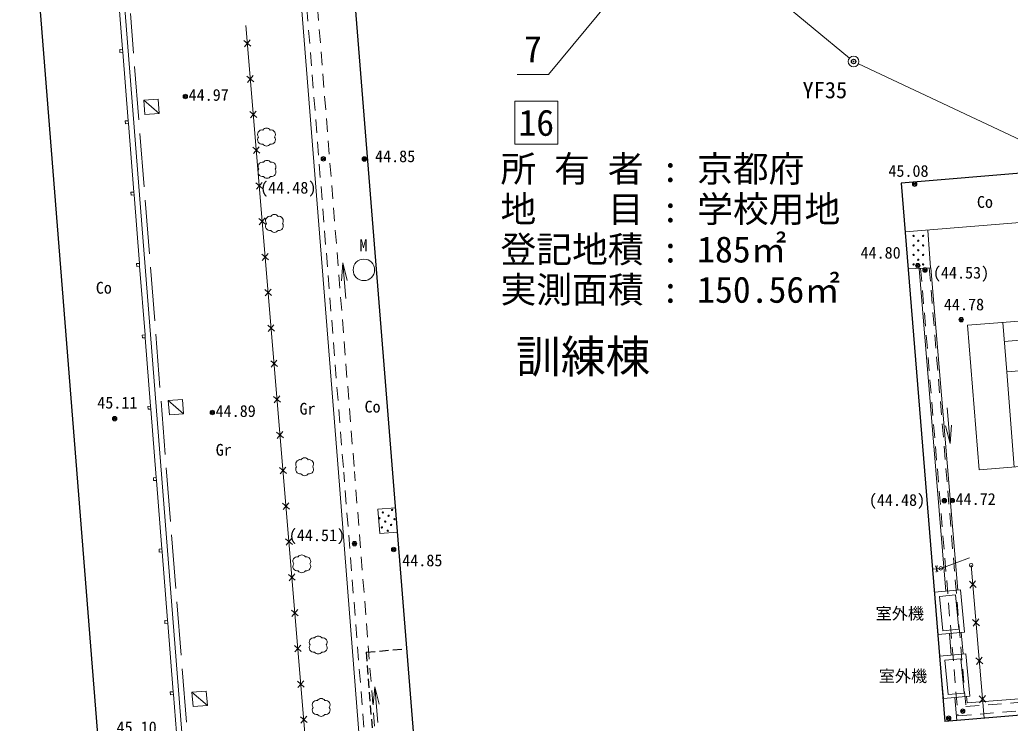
# Model space of a CAD drawing. Units: millimetres, scale not verified. Extents: x -29071210 to -28860960, y -117775216 to -117329466.
# Drawn here: x -28986217 to -28958542, y -117515922 to -117496275 of the extents above; entities that cross this region are included whole.
import ezdxf
from ezdxf.enums import TextEntityAlignment as Align

# ---------------------------------------------------------------- set-up
doc = ezdxf.new("R2010")
doc.units = ezdxf.units.MM
doc.header["$LTSCALE"] = 250
doc.header["$PDMODE"] = 32
doc.header["$PDSIZE"] = 125
for name, pattern in [('DASHED', [7.5, 6, -1.5]), ('USER4', [2.5, 1.5, -1]), ('USER6', [1.5, 1, -0.5])]:
    doc.linetypes.add(name, pattern=pattern)
for name, color, linetype, lineweight in [('S-SUV', 7, 'Continuous', 13), ('S-SUV-HTXT', 7, 'Continuous', 13), ('S-SUV-ROW', 7, 'Continuous', 15), ('S-SUV-SRVR', 3, 'Continuous', 13), ('S-SUV-STR', 1, 'Continuous', 25)]:
    doc.layers.add(name, color=color, linetype=linetype, lineweight=lineweight)
doc.layers.add('S-SUV-BMK', color=7, linetype='Continuous')
doc.styles.add('ＭＳ ゴシック', font='')
doc.styles.get('ＭＳ ゴシック').set_extended_font_data('MS Gothic')

# ---------------------------------------------------------------- blocks, each defined once
blk = doc.blocks.new('ﾌﾟﾛｯﾄﾏｰｸ-03_1')
at = {"color": 3, "linetype": 'Continuous', "lineweight": 25}
blk.add_circle((0, 0), 0.5, dxfattribs=at)
at = {"color": 3}
blk.add_point((0, 0), dxfattribs=at)
blk = doc.blocks.new('植樹')
at = {"color": 7, "linetype": 'Continuous', "lineweight": 13}
for centre, radius, start, end in [((-0.5, 0.3), 0.5, 79.1621, 216.8699), ((-0.5, -0.3), 0.5, 143.1301, 280.8379), ((0, 0.5), 0.499, 35.631, 144.369), ((0.5, 0.3), 0.5, 323.1301, 100.8379), ((0, -0.5), 0.499, 215.631, 324.369), ((0.5, -0.3), 0.5, 259.1621, 36.8699)]:
    blk.add_arc(centre, radius, start, end, dxfattribs=at)
blk = doc.blocks.new('open_arrow')
at = {"color": 0, "linetype": 'Continuous', "lineweight": -2}
blk.add_lwpolyline([(7.5, 1.25), (0, 0), (7.5, -1.25)], dxfattribs=at)
blk = doc.blocks.new('ﾌﾟﾛｯﾄﾏｰｸ-03')
at = {"color": 7, "linetype": 'Continuous', "lineweight": 15}
blk.add_circle((0, 0), 0.5, dxfattribs=at)
at = {"color": 7}
blk.add_point((0, 0), dxfattribs=at)

msp = doc.modelspace()

# ---------------------------------------------------------------- linework, layer by layer
at = {"layer": 'S-SUV', "linetype": 'USER4'}
for p, q in [((-28978245.3, -117495320), (-28977164.6, -117508912.1)), ((-28977946.2, -117495296), (-28976865.5, -117508888.4)), ((-28961044, -117503214.6), (-28960001.1, -117515716.6)), ((-28960804.3, -117503201.8), (-28959781.8, -117515458.3)), ((-28976062, -117522884.7), (-28977164.6, -117508912.1)), ((-28975763, -117522860.6), (-28976865.5, -117508888.4)), ((-28959781.8, -117515458.3), (-28953475.4, -117514952.1)), ((-28960001.1, -117515716.6), (-28953218.1, -117515172.2))]:
    msp.add_line(p, q, dxfattribs=at)
at = {"layer": 'S-SUV'}
for p, q in [((-28983346.7, -117497098.4), (-28983467.7, -117495577.3)), ((-28978394.8, -117495332), (-28977314.1, -117508923.9)), ((-28983305.3, -117495715.1), (-28981135, -117523235)), ((-28979900, -117496435), (-28978157, -117517317)), ((-28979953.8, -117496851.5), (-28979763.2, -117497012.6)), ((-28979777.9, -117496836.8), (-28979939.1, -117497027.3)), ((-28983346.7, -117497098.4), (-28983426.4, -117497104.7)), ((-28983426.4, -117497104.7), (-28983420.1, -117497184.5)), ((-28983420.1, -117497184.5), (-28983340.4, -117497178.2)), ((-28983340.4, -117497178.2), (-28983346.7, -117497098.4)), ((-28983189.4, -117499092.2), (-28983340.4, -117497178.2)), ((-28979870.8, -117497845.9), (-28979680.2, -117498007)), ((-28979694.9, -117497831.2), (-28979856.1, -117498021.7)), ((-28982353.6, -117498489), (-28982752.4, -117498520.3)), ((-28982752.4, -117498520.3), (-28982721.1, -117498919)), ((-28982752.4, -117498520.3), (-28982322.4, -117498887.8)), ((-28982322.4, -117498887.8), (-28982353.6, -117498489)), ((-28982721.1, -117498919), (-28982322.4, -117498887.8)), ((-28979787.8, -117498840.3), (-28979597.2, -117499001.4)), ((-28979611.9, -117498825.6), (-28979773.1, -117499016)), ((-28983189.4, -117499092.2), (-28983269.2, -117499098.5)), ((-28983269.2, -117499098.5), (-28983262.9, -117499178.3)), ((-28983262.9, -117499178.3), (-28983183.1, -117499172)), ((-28983183.1, -117499172), (-28983189.4, -117499092.2)), ((-28983032.2, -117501086), (-28983183.1, -117499172)), ((-28979704.8, -117499834.7), (-28979514.2, -117499995.7)), ((-28979528.9, -117499820), (-28979690.1, -117500010.4)), ((-28979621.8, -117500829.1), (-28979431.2, -117500990.1)), ((-28979445.9, -117500814.4), (-28979607.1, -117501004.8)), ((-28983032.2, -117501086), (-28983111.9, -117501092.3)), ((-28983111.9, -117501092.3), (-28983105.7, -117501172.1)), ((-28983025.9, -117501165.8), (-28983032.2, -117501086)), ((-28983105.7, -117501172.1), (-28983025.9, -117501165.8)), ((-28982875, -117503079.8), (-28983025.9, -117501165.8)), ((-28979538.8, -117501823.4), (-28979348.2, -117501984.5)), ((-28979362.9, -117501808.8), (-28979524.1, -117501999.2)), ((-28956748.9, -117501813.2), (-28961478.2, -117502199.5)), ((-28960771, -117503200), (-28960845.7, -117502147.8)), ((-28979455.8, -117502817.8), (-28979265.2, -117502978.9)), ((-28979279.9, -117502803.1), (-28979441.1, -117502993.6)), ((-28977108.9, -117504057.9), (-28977188.2, -117503061.1)), ((-28982875, -117503079.8), (-28982954.7, -117503086.1)), ((-28982954.7, -117503086.1), (-28982948.4, -117503165.9)), ((-28982948.4, -117503165.9), (-28982868.7, -117503159.6)), ((-28982868.7, -117503159.6), (-28982875, -117503079.8)), ((-28982717.7, -117505073.6), (-28982868.7, -117503159.6)), ((-28961394.3, -117503233.4), (-28960759.3, -117503199.4)), ((-28960336.6, -117512236.4), (-28961089, -117503217)), ((-28960759.3, -117503199.4), (-28960008, -117512205.6)), ((-28979372.8, -117503812.2), (-28979182.2, -117503973.3)), ((-28979196.9, -117503797.5), (-28979358.1, -117503988)), ((-28955292.4, -117504453.1), (-28959730.6, -117504807.3)), ((-28958639, -117506106.6), (-28958749, -117504729)), ((-28979289.8, -117504806.6), (-28979099.2, -117504967.7)), ((-28979113.9, -117504791.9), (-28979275.1, -117504982.3)), ((-28959730.6, -117504807.3), (-28959408.2, -117508846.2)), ((-28958706.7, -117505259.3), (-28954681, -117504938)), ((-28982717.7, -117505073.7), (-28982797.5, -117505079.9)), ((-28982797.5, -117505079.9), (-28982791.2, -117505159.7)), ((-28982791.2, -117505159.7), (-28982711.4, -117505153.4)), ((-28982711.4, -117505153.4), (-28982717.7, -117505073.7)), ((-28982560.5, -117507067.4), (-28982711.4, -117505153.4)), ((-28979206.8, -117505801), (-28979016.2, -117505962)), ((-28979030.9, -117505786.3), (-28979192.1, -117505976.7)), ((-28958639, -117506106.6), (-28954613.4, -117505785.3)), ((-28958426.6, -117508767.9), (-28958639, -117506106.6)), ((-28981669.7, -117506878.4), (-28982068.5, -117506909.7)), ((-28982068.5, -117506909.7), (-28982037.2, -117507308.5)), ((-28982068.5, -117506909.7), (-28981638.4, -117507277.2)), ((-28981638.4, -117507277.2), (-28981669.7, -117506878.4)), ((-28979123.8, -117506795.3), (-28978933.2, -117506956.4)), ((-28978947.9, -117506780.7), (-28979109.1, -117506971.1)), ((-28982560.5, -117507067.5), (-28982640.2, -117507073.8)), ((-28982640.2, -117507073.8), (-28982633.9, -117507153.5)), ((-28982633.9, -117507153.5), (-28982554.2, -117507147.2)), ((-28982554.2, -117507147.2), (-28982560.5, -117507067.5)), ((-28982403.2, -117509061.2), (-28982554.2, -117507147.2)), ((-28960306.3, -117507109.1), (-28960223.1, -117508105.7)), ((-28982037.2, -117507308.5), (-28981638.4, -117507277.2)), ((-28979040.8, -117507789.7), (-28978850.2, -117507950.8)), ((-28978864.9, -117507775), (-28979026.1, -117507965.5)), ((-28954970, -117508492), (-28959408.2, -117508846.2)), ((-28978957.8, -117508784.1), (-28978767.2, -117508945.2)), ((-28978781.9, -117508769.4), (-28978943.1, -117508959.9)), ((-28982403.2, -117509061.3), (-28982483, -117509067.6)), ((-28982483, -117509067.6), (-28982476.7, -117509147.3)), ((-28982476.7, -117509147.3), (-28982397, -117509141)), ((-28982397, -117509141), (-28982403.2, -117509061.3)), ((-28982246, -117511055.1), (-28982397, -117509141)), ((-28976211.5, -117522896.8), (-28977314.1, -117508923.9)), ((-28978874.8, -117509778.5), (-28978684.2, -117509939.6)), ((-28978698.9, -117509763.8), (-28978860.1, -117509954.2)), ((-28976209, -117509943), (-28975716.6, -117509903.7)), ((-28976209, -117509943), (-28976155, -117510625)), ((-28978791.8, -117510772.9), (-28978601.2, -117510933.9)), ((-28978615.9, -117510758.2), (-28978777.1, -117510948.6)), ((-28976155, -117510625), (-28975662.2, -117510585.7)), ((-28982246, -117511055.1), (-28982325.8, -117511061.4)), ((-28982325.8, -117511061.4), (-28982319.5, -117511141.1)), ((-28982239.7, -117511134.8), (-28982246, -117511055.1)), ((-28982319.5, -117511141.1), (-28982239.7, -117511134.8)), ((-28982088.8, -117513048.9), (-28982239.7, -117511134.9)), ((-28960481.7, -117511598.1), (-28959677.9, -117511299)), ((-28960713.8, -117511622.1), (-28960481.7, -117511598.1)), ((-28960627.3, -117511524.5), (-28960568.2, -117511695.8)), ((-28960609.2, -117511700.1), (-28960586.3, -117511520.2)), ((-28959631.9, -117511510.3), (-28959271.2, -117515782.6)), ((-28978708.8, -117511767.2), (-28978518.2, -117511928.3)), ((-28978532.9, -117511752.6), (-28978694.1, -117511943)), ((-28959682.8, -117511957.2), (-28959490.9, -117512131.2)), ((-28959506.9, -117511942.4), (-28959666.8, -117512146)), ((-28960514, -117512380.5), (-28960065.9, -117512338.6)), ((-28960424.2, -117513340.7), (-28960514, -117512380.5)), ((-28959976.1, -117513298.8), (-28960065.9, -117512338.6)), ((-28978449.9, -117512746.9), (-28978611.1, -117512937.4)), ((-28978625.8, -117512761.6), (-28978435.2, -117512922.7)), ((-28959592.6, -117513025.3), (-28959400.8, -117513199.2)), ((-28959416.7, -117513010.5), (-28959576.6, -117513214.1)), ((-28982088.8, -117513048.9), (-28982168.5, -117513055.2)), ((-28982166.5, -117513054.2), (-28982160.2, -117513133.9)), ((-28982162.2, -117513134.9), (-28982082.5, -117513128.6)), ((-28982082.5, -117513128.6), (-28982088.8, -117513048.9)), ((-28981931.5, -117515042.7), (-28982082.5, -117513128.7)), ((-28959976.1, -117513298.8), (-28960424.2, -117513340.7)), ((-28960187.9, -117514019), (-28960237.9, -117513419.8)), ((-28959909.3, -117513389.1), (-28959859.3, -117513988.3)), ((-28978542.8, -117513756), (-28978352.2, -117513917.1)), ((-28978366.9, -117513741.3), (-28978528.1, -117513931.8)), ((-28960366.5, -117514163.3), (-28959918.4, -117514121.4)), ((-28959828.7, -117515081.6), (-28959918.4, -117514121.4)), ((-28959502.4, -117514093.4), (-28959310.6, -117514267.3)), ((-28959326.5, -117514078.5), (-28959486.5, -117514282.2)), ((-28960276.7, -117515123.5), (-28960366.5, -117514163.3)), ((-28978459.8, -117514750.4), (-28978269.2, -117514911.5)), ((-28978283.9, -117514735.7), (-28978445.1, -117514926.1)), ((-28976216.5, -117515899.3), (-28976295.8, -117514902.5)), ((-28959745.3, -117515355), (-28953582.7, -117514860.4)), ((-28981931.5, -117515042.7), (-28982011.3, -117515049)), ((-28982011.3, -117515049), (-28982005, -117515128.7)), ((-28982005, -117515128.7), (-28981925.2, -117515122.5)), ((-28981925.2, -117515122.5), (-28981931.5, -117515042.7)), ((-28981774.3, -117517036.5), (-28981925.2, -117515122.5)), ((-28981007.2, -117515027.3), (-28981406, -117515058.6)), ((-28981406, -117515058.6), (-28981374.8, -117515457.3)), ((-28981406, -117515058.6), (-28980976, -117515426.1)), ((-28980976, -117515426.1), (-28981007.2, -117515027.3)), ((-28959828.7, -117515081.6), (-28960276.7, -117515123.5)), ((-28960035.6, -117515844.8), (-28960089.2, -117515202.4)), ((-28959760.6, -117515171.7), (-28959745.3, -117515355)), ((-28959412.2, -117515161.4), (-28959220.4, -117515335.4)), ((-28959236.3, -117515146.6), (-28959396.3, -117515350.2)), ((-28981374.8, -117515457.3), (-28980976, -117515426.1)), ((-28978376.8, -117515744.8), (-28978186.2, -117515905.8)), ((-28978200.9, -117515730.1), (-28978362.1, -117515920.5))]:
    msp.add_line(p, q, dxfattribs=at)
at = {"layer": 'S-SUV', "linetype": 'DASHED'}
msp.add_lwpolyline([(-28984285.3, -117481393.1), (-28994176.8, -117482204), (-28990849.2, -117524180), (-28980973.7, -117523372.3), (-28980973.7, -117523372.3), (-28983124.8, -117496095.4)], dxfattribs=at)
at = {"layer": 'S-SUV'}
for points in [[(-28959819.4, -117513380.7), (-28959929.9, -117512198.3), (-28960660.4, -117512266.6), (-28960549.9, -117513448.9)], [(-28959671.9, -117515163.4), (-28959782.4, -117513981.1), (-28960512.9, -117514049.4), (-28960402.4, -117515231.7)]]:
    msp.add_lwpolyline(points, close=True, dxfattribs=at)
for centre, radius in [((-28961242.9, -117502312.8), 18.8), ((-28961110.4, -117502445.4), 18.8), ((-28960977.8, -117502312.8), 18.8), ((-28961242.9, -117502578), 18.8), ((-28961110.4, -117502710.6), 18.8), ((-28960977.8, -117502578), 18.8), ((-28976603, -117503260), 300), ((-28961242.9, -117502843.2), 18.8), ((-28961110.3, -117502975.7), 18.8), ((-28960977.8, -117502843.2), 18.8), ((-28961242.9, -117503108.3), 18.8), ((-28960977.8, -117503108.3), 18.8), ((-28975816.2, -117509966.8), 18.8), ((-28976166.1, -117510197.8), 18.8), ((-28976072.3, -117510035.4), 18.8), ((-28975910, -117510129.1), 18.8), ((-28975747.6, -117510222.9), 18.8), ((-28976097.5, -117510453.9), 18.8), ((-28976003.7, -117510291.5), 18.8), ((-28975935.1, -117510547.6), 18.8), ((-28975841.3, -117510385.3), 18.8), ((-28960481.7, -117511598.1), 50), ((-28959631.9, -117511510.3), 50)]:
    msp.add_circle(centre, radius, dxfattribs=at)
at = {"layer": 'S-SUV-HTXT', "lineweight": 15}
msp.add_lwpolyline([(-28966996.6, -117492443.2), (-28971442.6, -117497804.6), (-28972317.6, -117497804.6)], dxfattribs=at)
msp.add_lwpolyline([(-28971184.5, -117498548.5), (-28972384.5, -117498548.5), (-28972384.5, -117499748.5), (-28971184.5, -117499748.5)], close=True, dxfattribs=at)
at = {"layer": 'S-SUV-ROW'}
for p, q in [((-28963033.3, -117497343.1), (-28969502.3, -117491986.2)), ((-28944486.3, -117506126.9), (-28962782.1, -117497502.7))]:
    msp.add_line(p, q, dxfattribs=at)
at = {"layer": 'S-SUV-STR'}
for p, q in [((-28915353, -117497057), (-28961589, -117500834)), ((-28961589, -117500834), (-28960369, -117515872)), ((-28921773, -117512728), (-28960369, -117515872))]:
    msp.add_line(p, q, dxfattribs=at)
at = {"layer": 'S-SUV-STR', "linetype": 'USER6'}
for q in [(-28975401.9, -117513845.2), (-28975983.8, -117521085)]:
    msp.add_line((-28976539, -117513935.9), q, dxfattribs=at)
at = {"layer": 'S-SUV-STR'}
msp.add_lwpolyline([(-28983602, -117521866.8), (-28990621, -117522427.2), (-28993640, -117484475.4), (-28986611, -117483934)], close=True, dxfattribs=at)
msp.add_lwpolyline([(-28963949.4, -117519014.3), (-28974921.1, -117519866.4), (-28977215, -117491140), (-28966368.5, -117490249.6)], dxfattribs=at)

# ---------------------------------------------------------------- block references
at = {"layer": 'S-SUV', "xscale": 250, "yscale": 250}
for p in [(-28979323, -117499551), (-28979309, -117500450), (-28979103, -117501962), (-28978258, -117508760), (-28978339, -117511471), (-28977878, -117513737), (-28977796, -117515483)]:
    msp.add_blockref('植樹', p, dxfattribs=at)
at = {"layer": 'S-SUV', "xscale": 66.7, "yscale": 66.7}
for p, rotation in [((-28977188.2, -117503061.1), 274.5), ((-28960223.1, -117508105.7), 94.8), ((-28976295.8, -117514902.5), 274.5)]:
    msp.add_blockref('open_arrow', p, dxfattribs=dict(at, rotation=rotation))
at = {"layer": 'S-SUV-BMK', "xscale": 300, "yscale": 300}
msp.add_blockref('ﾌﾟﾛｯﾄﾏｰｸ-03', (-28962917.8, -117497438.7), dxfattribs=at)
at = {"layer": 'S-SUV-SRVR', "xscale": 75, "yscale": 75}
for p in [(-28981590, -117498416), (-28977736.9, -117500158.5), (-28976589.8, -117500162.5), (-28961211, -117500864), (-28961124.1, -117503139.9), (-28960921.2, -117503263.5), (-28959910, -117504651), (-28980836, -117507245), (-28983567.1, -117507415.5), (-28960381.9, -117509705.5), (-28960159.2, -117509704), (-28976863.4, -117510906.8), (-28975769.5, -117511070.6), (-28959868, -117515584.4), (-28960260, -117515783.2)]:
    msp.add_blockref('ﾌﾟﾛｯﾄﾏｰｸ-03_1', p, dxfattribs=at)

# ---------------------------------------------------------------- texts
at = {"layer": 'S-SUV-BMK', "style": 'ＭＳ ゴシック'}
msp.add_text('YF35', height=458.2, dxfattribs=at).set_placement((-28964344.4, -117498008.3), align=Align.TOP_LEFT)
at = {"layer": 'S-SUV-HTXT', "style": 'ＭＳ ゴシック'}
msp.add_text('7', height=733.1, dxfattribs=at).set_placement((-28971630.1, -117497679.6), align=Align.BOTTOM_RIGHT)
for s, height, p in [('16', 733.1, (-28971784.5, -117499148.5)), ('Co', 329.9, (-28959247.4, -117501362.2)), ('訓練棟', 916.4, (-28970473.3, -117505680.8))]:
    msp.add_text(s, height=height, dxfattribs=at).set_placement(p, align=Align.MIDDLE_CENTER)
for s, height, p in [('所 有 者 : 京都府', 733.1, (-28972784.5, -117501023.5)), ('地\u3000\u3000目 : 学校用地', 733.1, (-28972784.5, -117502148.5)), ('登記地積 : 185㎡', 733.1, (-28972784.5, -117503273.5)), ('M', 329.9, (-28976725.3, -117502837.1)), ('実測面積 : 150.56㎡', 733.1, (-28972784.5, -117504398.5)), ('Co', 329.9, (-28984093.5, -117504024)), ('Co', 329.9, (-28976583.8, -117507344.6)), ('Gr', 329.9, (-28978401, -117507402.8)), ('Gr', 329.9, (-28980742.3, -117508550.3)), ('室外機', 329.9, (-28962300.1, -117513121)), ('室外機', 329.9, (-28962213.4, -117514868.3))]:
    msp.add_text(s, height=height, dxfattribs=at).set_placement(p, align=Align.BOTTOM_LEFT)
at = {"layer": 'S-SUV-SRVR', "style": 'ＭＳ ゴシック'}
for s, p in [('44.97', (-28981499.1, -117498636.2)), ('44.85', (-28976290.6, -117500350)), ('45.08', (-28961945.6, -117500759.4)), ('44.80', (-28962723.7, -117503044.7)), ('44.78', (-28960393.6, -117504489)), ('45.11', (-28984053, -117507232.3)), ('44.89', (-28980745.1, -117507465.2)), ('44.72', (-28960068.4, -117509924.2)), ('44.85', (-28975530, -117511638.4)), ('45.10', (-28983513.2, -117516300.8))]:
    msp.add_text(s, height=329.9, dxfattribs=at).set_placement(p, align=Align.BOTTOM_LEFT)
for s, p in [('(44.48)', (-28978714.7, -117501227.2)), ('(44.53)', (-28959915.1, -117503601.7)), ('(44.48)', (-28961704.7, -117509950.5)), ('(44.51)', (-28977914, -117510934.4))]:
    msp.add_text(s, height=329.9, dxfattribs=at).set_placement(p, align=Align.BOTTOM_CENTER)

doc.saveas('drawing.dxf')
